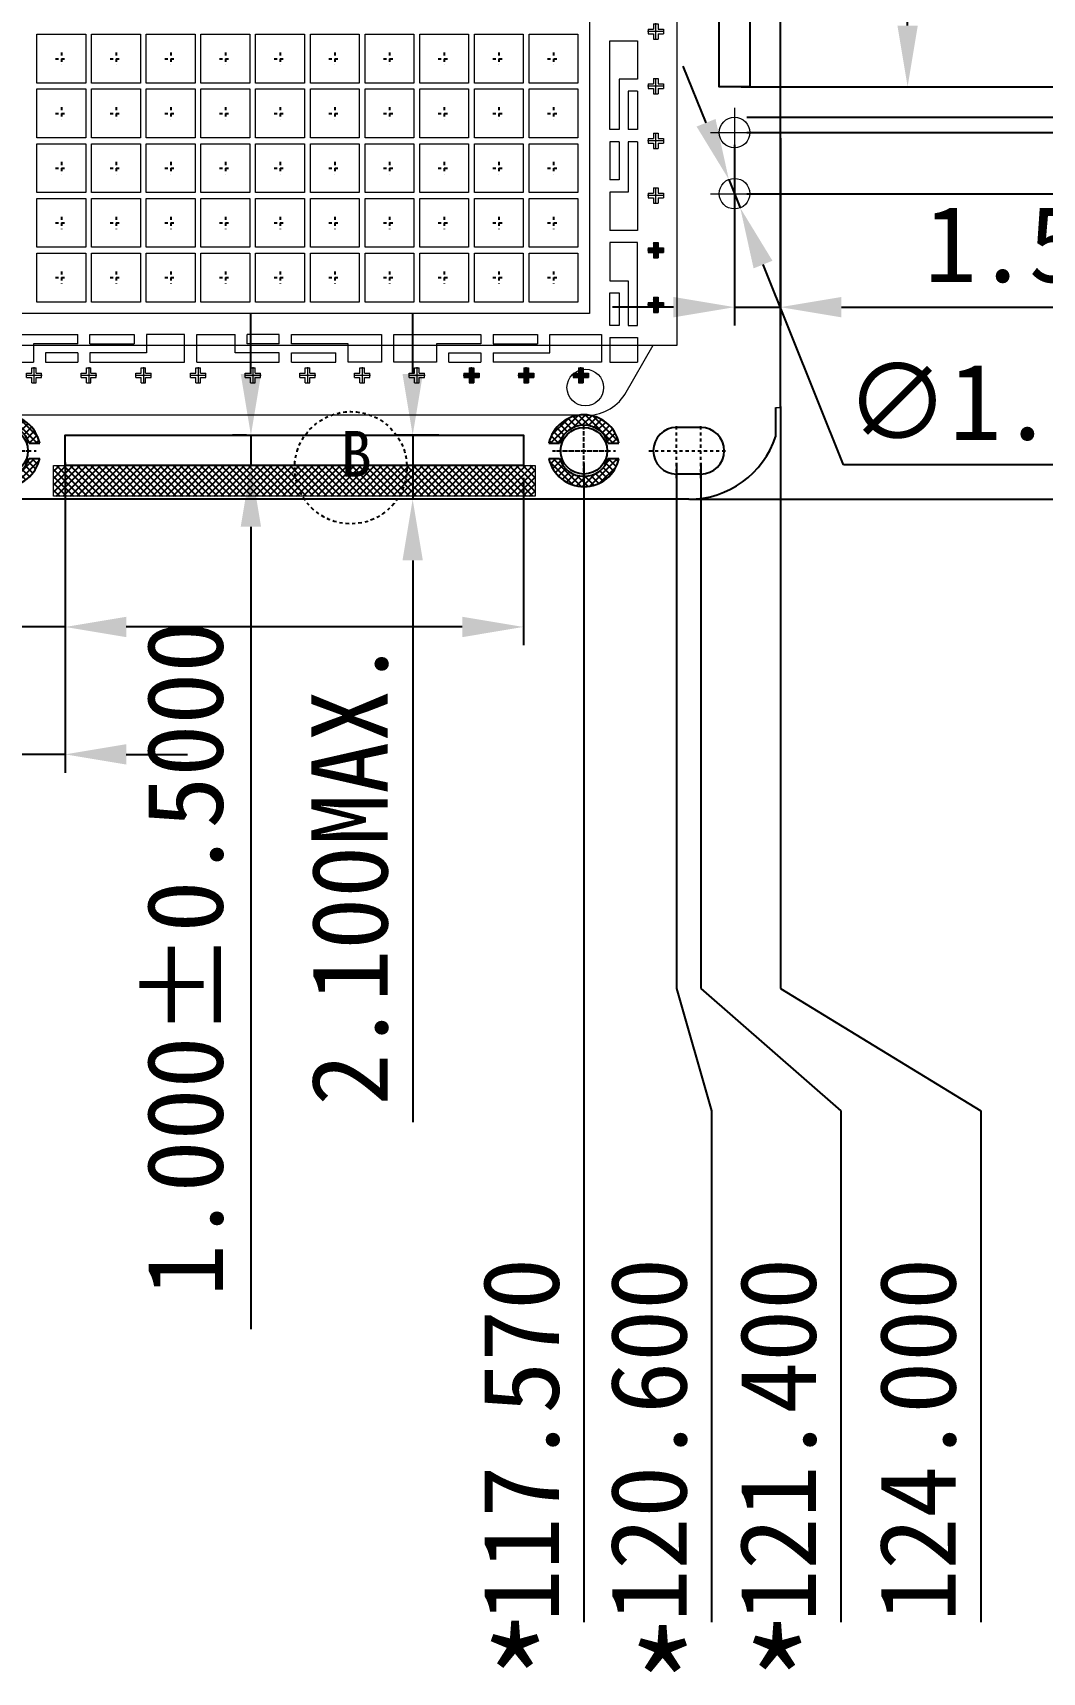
# Model space of a CAD drawing. Extents: x -590 to -223, y -126 to 82.
# Drawn here: x -326.8 to -293.7, y -50.3 to 3.3 of the extents above; entities that cross this region are included whole.
import ezdxf

# ---------------------------------------------------------------- set-up
doc = ezdxf.new("R2010")
doc.units = 0
doc.header["$LTSCALE"] = 0.01
doc.header["$MEASUREMENT"] = 0
for name, pattern in [('ACAD_ISO10W100', [18, 12, -3, 0, -3]), ('CENTER', [2, 1.25, -0.25, 0.25, -0.25]), ('CENTER2', [1.125, 0.75, -0.125, 0.125, -0.125]), ('PHANTOM', [2.5, 1.25, -0.25, 0.25, -0.25, 0.25, -0.25])]:
    doc.linetypes.add(name, pattern=pattern)
doc.layers.get('0').update_dxf_attribs({"linetype": 'CONTINUOUS', "lineweight": 0})
doc.layers.get('DEFPOINTS').update_dxf_attribs({"linetype": 'CONTINUOUS'})
for name, color, linetype in [('0D', 2, 'CONTINUOUS'), ('CEN', 2, 'CENTER'), ('DIM', 7, 'CONTINUOUS'), ('Double Plating', 6, 'CONTINUOUS'), ('PAGE1', 7, 'CONTINUOUS'), ('plating', 1, 'CONTINUOUS'), ('标注', 7, 'CONTINUOUS')]:
    doc.layers.add(name, color=color, linetype=linetype)
doc.layers.add('Pkg', color=6, linetype='PHANTOM', lineweight=9)
doc.styles.get("Standard").update_dxf_attribs({"font": ''})
doc.styles.get('STANDARD').set_extended_font_data('SimSun')
doc.dimstyles.new('St.ZJ', dxfattribs={"dimtxt": 2.5, "dimasz": 2, "dimexe": 0.6, "dimexo": 0.4, "dimgap": 0.8, "dimtad": 1, "dimdec": 3, "dimzin": 0, "dimdsep": 46, "dimtxsty": 'STANDARD', "dimcen": 0.6, "dimclrd": 1, "dimclre": 1, "dimclrt": 256, "dimadec": 0, "dimazin": 0, "dimtfac": 1, "dimtdec": 3, "dimtmove": 0, "dimatfit": 3, "dimfxl": 1, "dimtolj": 1, "dimtzin": 0, "dimarcsym": 0})
doc.dimstyles.new('St.ZJ$3', dxfattribs={"dimtxt": 2.5, "dimasz": 2, "dimexe": 0.6, "dimexo": 0.4, "dimgap": 0.8, "dimtad": 1, "dimtoh": 1, "dimdec": 3, "dimzin": 0, "dimdsep": 46, "dimtxsty": 'STANDARD', "dimcen": 0.6, "dimclrd": 1, "dimclre": 1, "dimclrt": 256, "dimadec": 0, "dimazin": 0, "dimtfac": 1, "dimtdec": 3, "dimtmove": 0, "dimatfit": 3, "dimfxl": 1, "dimtolj": 1, "dimtzin": 0, "dimarcsym": 0})
pattern_1 = [(44.99999999999999, (0, 0), (-0.1122532015133644, 0.1122532015133644), []), (135, (0, 0), (-0.1122532015133644, -0.1122532015133644), [])]

# ---------------------------------------------------------------- blocks, each defined once
blk = doc.blocks.new('*D61')
at = {"color": 1, "lineweight": -2, "transparency": 16777216}
for p, q in [((-1112.631514196497, -1250.098156328522), (-1112.631514196497, -1255.67584331161)), ((-1097.631514196496, -1250.19815632852), (-1097.631514196496, -1255.67584331161)), ((-1112.631514196497, -1255.07584331161), (-1138.471428797655, -1255.07584331161)), ((-1099.631514196496, -1255.07584331161), (-1110.631514196497, -1255.07584331161))]:
    blk.add_line(p, q, dxfattribs=at)
at = {"color": 1, "transparency": 16777216}
for points in [[(-1110.631514196497, -1254.742509978277), (-1110.631514196497, -1255.409176644944), (-1112.631514196497, -1255.07584331161)], [(-1099.631514196496, -1255.409176644944), (-1099.631514196496, -1254.742509978277), (-1097.631514196496, -1255.07584331161)]]:
    blk.add_solid(points, dxfattribs=at)
at = {"layer": 'DEFPOINTS', "color": 0, "transparency": 16777216}
for p in [(-1112.631514196497, -1249.698156328522), (-1097.631514196496, -1249.79815632852), (-1112.631514196497, -1255.07584331161)]:
    blk.add_point(p, dxfattribs=at)
at = {"transparency": 16777216, "insert": (-1129.501037736203, -1250.942509978277), "char_height": 2.5, "attachment_point": 5}
blk.add_mtext('\\A1;\\P15.000MAX.', dxfattribs=at)
blk = doc.blocks.new('*D56')
at = {"color": 1, "lineweight": -2, "transparency": 16777216}
for p, q in [((-1106.551752742881, -1246.798156328522), (-1106.551752742881, -1244.798156328522)), ((-1106.693002780147, -1248.798156328522), (-1107.151752742882, -1248.798156328522)), ((-1106.551752742881, -1248.798156328522), (-1106.551752742881, -1249.79815632852)), ((-1106.693002780147, -1249.79815632852), (-1107.151752742882, -1249.79815632852)), ((-1106.551752742881, -1251.79815632852), (-1106.551752742881, -1278.051787613436))]:
    blk.add_line(p, q, dxfattribs=at)
at = {"color": 1, "transparency": 16777216}
for points in [[(-1106.885086076215, -1246.798156328522), (-1106.218419409548, -1246.798156328522), (-1106.551752742881, -1248.798156328522)], [(-1106.218419409548, -1251.79815632852), (-1106.885086076215, -1251.79815632852), (-1106.551752742881, -1249.79815632852)]]:
    blk.add_solid(points, dxfattribs=at)
at = {"layer": 'DEFPOINTS', "color": 0, "transparency": 16777216}
for p in [(-1106.293002780147, -1248.798156328522), (-1106.551752742881, -1249.79815632852), (-1106.293002780147, -1249.79815632852)]:
    blk.add_point(p, dxfattribs=at)
at = {"transparency": 16777216, "insert": (-1108.69951810601, -1265.924971970978), "char_height": 2.5, "attachment_point": 5, "rotation": 90}
blk.add_mtext('\\A1;1.000±0.5000', dxfattribs=at)
blk = doc.blocks.new('*D58')
at = {"color": 1, "lineweight": -2, "transparency": 16777216}
for p, q in [((-1101.25641139356, -1246.798156328521), (-1101.25641139356, -1244.798156328521)), ((-1100.405755102143, -1248.798156328521), (-1101.85641139356, -1248.798156328521)), ((-1101.25641139356, -1248.798156328521), (-1101.25641139356, -1250.898167635832)), ((-1100.405755102143, -1250.898167635832), (-1101.85641139356, -1250.898167635832)), ((-1101.25641139356, -1252.898167635832), (-1101.25641139356, -1271.274703948681))]:
    blk.add_line(p, q, dxfattribs=at)
at = {"color": 1, "transparency": 16777216}
for points in [[(-1101.589744726893, -1246.798156328521), (-1100.923078060227, -1246.798156328521), (-1101.25641139356, -1248.798156328521)], [(-1100.923078060227, -1252.898167635832), (-1101.589744726893, -1252.898167635832), (-1101.25641139356, -1250.898167635832)]]:
    blk.add_solid(points, dxfattribs=at)
at = {"layer": 'DEFPOINTS', "color": 0, "transparency": 16777216}
for p in [(-1100.005755102142, -1248.798156328521), (-1101.25641139356, -1250.898167635832), (-1100.005755102142, -1250.898167635832)]:
    blk.add_point(p, dxfattribs=at)
at = {"transparency": 16777216, "insert": (-1103.30641139356, -1263.086435792257), "char_height": 2.5, "attachment_point": 5, "rotation": 90}
blk.add_mtext('\\A1;2.100MAX.', dxfattribs=at)
blk = doc.blocks.new('*D25')
at = {"color": 1, "lineweight": -2, "transparency": 16777216}
for p, q in [((-1091.653929080003, -1238.578555063655), (-1092.399860986808, -1236.722865005911)), ((-1090.907997173198, -1240.434245121399), (-1090.535031219796, -1241.362090150271)), ((-1087.153643509913, -1249.774128162543), (-1089.789099312991, -1243.217780208015)), ((-1075.920682616058, -1249.774128162543), (-1087.153643509913, -1249.774128162543))]:
    blk.add_line(p, q, dxfattribs=at)
at = {"color": 1, "transparency": 16777216}
for points in [[(-1091.963210756294, -1238.702877048122), (-1091.344647403713, -1238.454233079187), (-1090.907997173198, -1240.434245121399)], [(-1089.479817636701, -1243.093458223548), (-1090.098380989282, -1243.342102192483), (-1090.535031219796, -1241.362090150271)]]:
    blk.add_solid(points, dxfattribs=at)
at = {"layer": 'DEFPOINTS', "color": 0, "transparency": 16777216}
for p in [(-1090.907997173198, -1240.434245121399), (-1090.535031219796, -1241.362090150271)]:
    blk.add_point(p, dxfattribs=at)
at = {"transparency": 16777216, "insert": (-1081.137163062986, -1247.724128162543), "char_height": 2.5, "attachment_point": 5}
blk.add_mtext('\\A1;∅1.000', dxfattribs=at)
blk = doc.blocks.new('*D62')
at = {"color": 1, "lineweight": -2, "transparency": 16777216}
for p, q in [((-1089.221514196499, -1239.082976032581), (-1089.221514196499, -1245.211920837125)), ((-1090.721514196497, -1239.298167635835), (-1090.721514196497, -1245.211920837125)), ((-1092.721514196497, -1244.611920837125), (-1094.721514196497, -1244.611920837125)), ((-1090.721514196497, -1244.611920837125), (-1089.221514196499, -1244.611920837125)), ((-1087.221514196499, -1244.611920837125), (-1075.269558889236, -1244.611920837125))]:
    blk.add_line(p, q, dxfattribs=at)
at = {"color": 1, "transparency": 16777216}
for points in [[(-1092.721514196497, -1244.945254170458), (-1092.721514196497, -1244.278587503792), (-1090.721514196497, -1244.611920837125)], [(-1087.221514196499, -1244.278587503792), (-1087.221514196499, -1244.945254170458), (-1089.221514196499, -1244.611920837125)]]:
    blk.add_solid(points, dxfattribs=at)
at = {"layer": 'DEFPOINTS', "color": 0, "transparency": 16777216}
for p in [(-1090.721514196497, -1238.898167635835), (-1089.221514196499, -1238.682976032581), (-1089.221514196499, -1244.611920837125)]:
    blk.add_point(p, dxfattribs=at)
at = {"transparency": 16777216, "insert": (-1080.245536542868, -1242.561920837125), "char_height": 2.5, "attachment_point": 5}
blk.add_mtext('\\A1;1.500', dxfattribs=at)
blk = doc.blocks.new('*D63')
at = {"color": 1, "lineweight": -2, "transparency": 16777216}
for p, q in [((-1056.258671681551, -1235.398156328523), (-1056.258671681551, -1209.238379792211)), ((-1090.508374672956, -1237.398156328523), (-1055.658671681551, -1237.398156328523)), ((-1056.258671681551, -1238.398167635835), (-1056.258671681551, -1237.398156328523)), ((-1090.321514196498, -1238.398167635835), (-1055.658671681551, -1238.398167635835)), ((-1056.258671681551, -1240.398167635835), (-1056.258671681551, -1242.398167635835))]:
    blk.add_line(p, q, dxfattribs=at)
at = {"color": 1, "transparency": 16777216}
for points in [[(-1056.592005014884, -1235.398156328523), (-1055.925338348218, -1235.398156328523), (-1056.258671681551, -1237.398156328523)], [(-1055.925338348218, -1240.398167635835), (-1056.592005014884, -1240.398167635835), (-1056.258671681551, -1238.398167635835)]]:
    blk.add_solid(points, dxfattribs=at)
at = {"layer": 'DEFPOINTS', "color": 0, "transparency": 16777216}
for p in [(-1090.908374672956, -1237.398156328523), (-1056.258671681551, -1237.398156328523), (-1090.721514196498, -1238.398167635835)]:
    blk.add_point(p, dxfattribs=at)
at = {"transparency": 16777216, "insert": (-1058.406437044679, -1220.471340686065), "char_height": 2.5, "attachment_point": 5, "rotation": 90}
blk.add_mtext('\\A1;1.000±0.500', dxfattribs=at)
blk = doc.blocks.new('corner')
blk.add_line((2.849999999999909, -65.41199999999981), (3, -65.41199999999981))
at = {"layer": 'PAGE1'}
blk.add_line((2.850000000000136, -66.34874969975937), (2.850000000000136, -65.41199999999981), dxfattribs=at)
blk = doc.blocks.new('*D26')
at = {"color": 1, "lineweight": -2, "transparency": 16777216}
for p, q in [((-1092.19538846886, -1180.898167635835), (-1050.603613925164, -1180.898167635835)), ((-1051.203613925164, -1182.898167635835), (-1051.203613925164, -1248.898167635835)), ((-1092.19538846886, -1250.898167635835), (-1050.603613925164, -1250.898167635835))]:
    blk.add_line(p, q, dxfattribs=at)
at = {"color": 1, "transparency": 16777216}
for points in [[(-1050.87028059183, -1182.898167635835), (-1051.536947258497, -1182.898167635835), (-1051.203613925164, -1180.898167635835)], [(-1051.536947258497, -1248.898167635835), (-1050.87028059183, -1248.898167635835), (-1051.203613925164, -1250.898167635835)]]:
    blk.add_solid(points, dxfattribs=at)
at = {"layer": 'DEFPOINTS', "color": 0, "transparency": 16777216}
for p in [(-1092.595388468861, -1180.898167635835), (-1092.595388468861, -1250.898167635835), (-1051.203613925164, -1250.898167635835)]:
    blk.add_point(p, dxfattribs=at)
at = {"transparency": 16777216, "insert": (-1053.351379288292, -1215.898167635835), "char_height": 2.5, "attachment_point": 5, "rotation": 90}
blk.add_mtext('\\A1;70.000%%P0.050', dxfattribs=at)
blk = doc.blocks.new('ceter')
at = {"color": 1, "linetype": 'CENTER2', "ltscale": 0.05}
for p, q in [((133.7530568939966, 275.9966021890507), (134.1431977260442, 275.9966021890507)), ((133.7530568939966, 275.9966021890507), (134.1431977260442, 275.9966021890507)), ((133.7530568939969, 275.9966021890507), (134.1431977260444, 275.9966021890507)), ((133.7530568939969, 275.9966021890507), (134.1431977260444, 275.9966021890507)), ((133.9481273100206, 276.1985069066956), (133.9481273100206, 275.7946974714059)), ((133.9481273100206, 276.1985069066956), (133.9481273100206, 275.7946974714059)), ((133.9481273100209, 276.1985069066956), (133.9481273100209, 275.7946974714059)), ((133.9481273100209, 276.1985069066956), (133.9481273100209, 275.7946974714059))]:
    blk.add_line(p, q, dxfattribs=at)
blk = doc.blocks.new('frame')
at = {"layer": 'Pkg', "color": 0, "linetype": 'ByBlock'}
blk.add_lwpolyline([(-549.1243287625475, -323.3288251624322), (-547.5243287625473, -323.3288251624322), (-547.5243287625473, -324.9288251624322), (-549.1243287625475, -324.9288251624322)], close=True, dxfattribs=at)
at = {"layer": 'plating'}
blk.add_blockref('ceter', (-682.272456072568, -600.1254273514829), dxfattribs=at)
blk = doc.blocks.new('SQURE')
h = blk.add_hatch()
h.set_pattern_fill('ANSI31', color=3, scale=0.01, style=0)
h.set_pattern_definition([(45, (-1249.376477050671, 404.8649697566569), (-0.0224506403026729, 0.0224506403026729), [])])
h.paths.add_polyline_path([(0.2499999972953901, 0.0749999999299576), (0.0749999990453034, 0.0749999994538939), (0.0749999985694103, 0.2499999977039806), (-6.800747e-10, 0.2499999974999127), (-2.274e-13, -5.68e-14), (0.2499999974993443, 6.79961e-10)])
h.paths.add_polyline_path([(0.2499999974991169, 6.799041e-10), (-2.274e-13, -5.68e-14), (1.05274e-10, -0.0387668654452682, 0.0399556920134548), (0.0749999995166491, -0.0982757193169164), (0.0749999994534392, -0.0749999990459855), (0.2499999977028438, -0.0749999985699219)])
h.paths.add_polyline_path([(1.050466e-10, -0.0387668654451545), (6.796199e-10, -0.2499999975000264), (0.074999999929787, -0.2499999972960722), (0.0749999995166491, -0.0982757193169164, -0.0399556920135216)])
h.paths.add_polyline_path([(1.05274e-10, -0.0387668654452682, -0.022620387679571), (-0.0379658303775159, -1.032845e-10), (-0.2499999975004812, -6.79961e-10), (-0.2499999972967544, -0.0749999999297302), (-0.0749999990464403, -0.0749999994539508), (-0.0749999985694103, -0.2499999977039806), (6.793925e-10, -0.2499999974999696)])
h.paths.add_polyline_path([(-0.0951080955210273, 0.0749999989913022), (-0.2499999977044354, 0.0749999985701493), (-0.2499999975004812, -6.79961e-10), (-0.0379658303775159, -1.033413e-10, -0.0393475165436473)])
h.paths.add_polyline_path([(-6.800747e-10, 0.2499999975000264), (-0.074999999929787, 0.2499999972960722), (-0.0749999994538939, 0.0749999990459855), (-0.0951080955210273, 0.0749999989913022, 0.0393475165436379), (-0.0379658303775159, -1.032845e-10), (-2.274e-13, 0)])
h.paths.add_polyline_path([(-2.274e-13, 0), (-0.0379658303775159, -1.032276e-10, 0.0226203876795625), (1.050466e-10, -0.0387668654451545)])
at = {"color": 2, "linetype": 'ByBlock', "lineweight": 0}
for p, q in [((-0.2499999977044354, 0.0749999985701493), (-0.0749999994541213, 0.0749999990459855)), ((-0.2499999977044354, 0.0749999985701493), (-0.2499999972967544, -0.074999999929787)), ((-0.074999999929787, 0.2499999972960154), (-0.0749999994541213, 0.0749999990459855)), ((-0.074999999929787, 0.2499999972960154), (0.0749999985694103, 0.2499999977039238)), ((0.0749999985694103, 0.2499999977039238), (0.0749999990453034, 0.0749999994538939)), ((0.0749999990453034, 0.0749999994538939), (0.2499999972953901, 0.0749999999299576)), ((-0.2499999972967544, -0.074999999929787), (-0.0749999990464403, -0.0749999994539508)), ((-0.0749999990464403, -0.0749999994539508), (-0.0749999985694103, -0.2499999977039806)), ((0.0749999994532118, -0.0749999990460424), (0.2499999977030711, -0.0749999985699788)), ((0.0749999994532118, -0.0749999990460424), (0.074999999929787, -0.2499999972960722))]:
    blk.add_line(p, q, dxfattribs=at)
at = {"color": 2}
for p, q in [((0.2499999972953901, 0.0749999999299576), (0.2499999977030711, -0.0749999985699788)), ((-0.0749999985694103, -0.2499999977039806), (0.074999999929787, -0.2499999972960722))]:
    blk.add_line(p, q, dxfattribs=at)
at = {"layer": '0D', "color": 3, "linetype": 'ByBlock', "lineweight": 0}
for p, q in [((0.2702706497302643, 7.350422e-10), (-0.2702706497302643, -7.350991e-10)), ((7.169092e-10, -0.2638112266328676), (-7.175913e-10, 0.2638112266328108))]:
    blk.add_line(p, q, dxfattribs=at)
blk = doc.blocks.new('squre2')
at = {"linetype": 'ByBlock', "lineweight": 0}
for p, q in [((138.0431273100207, 278.4566023134768), (138.2181273100209, 278.4566023134768)), ((138.0431273100207, 278.4566023134768), (138.0431273100207, 278.3066023134769)), ((138.2181273100209, 278.6316023134768), (138.2181273100209, 278.4566023134768)), ((138.2181273100209, 278.6316023134768), (138.3681273100205, 278.6316023134768)), ((138.3681273100205, 278.6316023134768), (138.3681273100205, 278.4566023134768)), ((138.3681273100205, 278.4566023134768), (138.5431273100207, 278.4566023134768)), ((138.0431273100207, 278.3066023134769), (138.2181273100209, 278.3066023134769)), ((138.2181273100209, 278.3066023134769), (138.2181273100209, 278.1316023134768)), ((138.3681273100205, 278.3066023134769), (138.5431273100207, 278.3066023134769)), ((138.3681273100205, 278.3066023134769), (138.3681273100205, 278.1316023134768))]:
    blk.add_line(p, q, dxfattribs=at)
for p, q in [((138.5431273100207, 278.4566023134768), (138.5431273100207, 278.3066023134769)), ((138.2181273100209, 278.1316023134768), (138.3681273100205, 278.1316023134768))]:
    blk.add_line(p, q)
at = {"layer": '0D', "color": 3, "linetype": 'ByBlock', "lineweight": 0}
for p, q in [((138.2931273100207, 278.1177910842059), (138.2931273100207, 278.6454135427477)), ((138.5633979624535, 278.3816023134768), (138.0228566575883, 278.3816023134768))]:
    blk.add_line(p, q, dxfattribs=at)
blk = doc.blocks.new('*D37')
at = {"layer": 'DEFPOINTS', "color": 0, "transparency": 16777216}
for p in [(-1213.221514432074, -1249.310167635834), (-1092.621514196497, -1249.310167635834), (-1091.471155850493, -1274.907862733821)]:
    blk.add_point(p, dxfattribs=at)
at = {"layer": 'DIM', "color": 1, "lineweight": -2, "transparency": 16777216}
for p, q in [((-1092.621514196497, -1249.710167635834), (-1092.621514196497, -1266.907862733821)), ((-1092.621514196497, -1266.907862733821), (-1091.471155850493, -1270.907862733821)), ((-1091.471155850493, -1270.907862733821), (-1091.471155850493, -1287.635237035497))]:
    blk.add_line(p, q, dxfattribs=at)
at = {"layer": 'DIM', "transparency": 16777216, "insert": (-1093.521155850493, -1281.671549884659), "char_height": 2.5, "attachment_point": 5, "rotation": 90}
blk.add_mtext('\\A1;120.600', dxfattribs=at)
blk = doc.blocks.new('*D38')
at = {"layer": 'DEFPOINTS', "color": 0, "transparency": 16777216}
for p in [(-1213.221514432074, -1249.310167635834), (-1091.821514196498, -1249.310167635834), (-1087.238104742122, -1274.907862733821)]:
    blk.add_point(p, dxfattribs=at)
at = {"layer": 'DIM', "color": 1, "lineweight": -2, "transparency": 16777216}
for p, q in [((-1091.821514196498, -1249.710167635834), (-1091.821514196498, -1266.907862733821)), ((-1091.821514196498, -1266.907862733821), (-1087.238104742122, -1270.907862733821)), ((-1087.238104742122, -1270.907862733821), (-1087.238104742122, -1287.635237035497))]:
    blk.add_line(p, q, dxfattribs=at)
at = {"layer": 'DIM', "transparency": 16777216, "insert": (-1089.288104742122, -1281.671549884659), "char_height": 2.5, "attachment_point": 5, "rotation": 90}
blk.add_mtext('\\A1;121.400', dxfattribs=at)
blk = doc.blocks.new('*D15')
at = {"layer": 'DEFPOINTS', "color": 0, "transparency": 16777216}
for p in [(-1089.221514196497, -1247.461827333777), (-1213.221514432074, -1249.310167635833), (-1082.664010348942, -1274.907862733821)]:
    blk.add_point(p, dxfattribs=at)
at = {"layer": 'DIM', "color": 1, "lineweight": -2, "transparency": 16777216}
for p, q in [((-1089.221514196497, -1247.861827333777), (-1089.221514196497, -1266.907862733821)), ((-1089.221514196497, -1266.907862733821), (-1082.664010348942, -1270.907862733821)), ((-1082.664010348942, -1270.907862733821), (-1082.664010348942, -1287.635237035497))]:
    blk.add_line(p, q, dxfattribs=at)
at = {"layer": 'DIM', "transparency": 16777216, "insert": (-1084.714010348942, -1281.671549884659), "char_height": 2.5, "attachment_point": 5, "rotation": 90}
blk.add_mtext('\\A1;124.000', dxfattribs=at)
blk = doc.blocks.new('*D40')
at = {"layer": 'DEFPOINTS', "color": 0, "transparency": 16777216}
for p in [(-1213.221514432074, -1249.310167635834), (-1095.651514667652, -1249.310167635834), (-1095.651514667652, -1274.907862733821)]:
    blk.add_point(p, dxfattribs=at)
at = {"layer": 'DIM', "color": 1, "lineweight": -2, "transparency": 16777216}
blk.add_line((-1095.651514667652, -1249.710167635834), (-1095.651514667652, -1287.635237035497), dxfattribs=at)
at = {"layer": 'DIM', "transparency": 16777216, "insert": (-1097.701514667652, -1281.671549884659), "char_height": 2.5, "attachment_point": 5, "rotation": 90}
blk.add_mtext('\\A1;117.570', dxfattribs=at)
blk = doc.blocks.new('SQURE1')
at = {"linetype": 'ByBlock', "lineweight": 0}
for p, q in [((131.52312731002, 272.0816021890508), (131.52312731002, 271.9066021890508)), ((131.52312731002, 272.0816021890508), (131.6731273100196, 272.0816021890508)), ((131.6731273100196, 272.0816021890508), (131.6731273100196, 271.9066021890508)), ((131.3481273100198, 271.9066021890508), (131.52312731002, 271.9066021890508)), ((131.3481273100198, 271.9066021890508), (131.3481273100198, 271.7566021890508)), ((131.3481273100198, 271.7566021890508), (131.52312731002, 271.7566021890508)), ((131.52312731002, 271.7566021890508), (131.52312731002, 271.5816021890508)), ((131.6731273100196, 271.9066021890508), (131.8481273100198, 271.9066021890508)), ((131.6731273100196, 271.7566021890508), (131.8481273100198, 271.7566021890508)), ((131.6731273100196, 271.7566021890508), (131.6731273100196, 271.5816021890508))]:
    blk.add_line(p, q, dxfattribs=at)
for p, q in [((131.52312731002, 271.5816021890508), (131.6731273100196, 271.5816021890508)), ((131.8481273100198, 271.9066021890508), (131.8481273100198, 271.7566021890508))]:
    blk.add_line(p, q)
at = {"layer": '0D', "color": 3, "linetype": 'ByBlock', "lineweight": 0}
for p, q in [((131.5981273100198, 271.5677909597799), (131.5981273100198, 272.0954134183217)), ((131.8683979624526, 271.8316021890508), (131.3278566575874, 271.8316021890508))]:
    blk.add_line(p, q, dxfattribs=at)
blk = doc.blocks.new('*D52')
at = {"color": 1, "lineweight": -2, "transparency": 16777216}
for p, q in [((-1090.321514196497, -1238.898167635834), (-1063.256404043096, -1238.898167635742)), ((-1063.85640404309, -1240.898167635744), (-1063.856404043062, -1248.898167635738)), ((-1091.79538846886, -1250.898167635834), (-1063.256404043055, -1250.898167635736)), ((-1063.856404043055, -1250.898167635738), (-1063.856404043009, -1264.637832440304))]:
    blk.add_line(p, q, dxfattribs=at)
at = {"color": 1, "transparency": 16777216}
for points in [[(-1063.523070709756, -1240.898167635742), (-1064.189737376423, -1240.898167635745), (-1063.856404043096, -1238.898167635744)], [(-1064.189737376395, -1248.89816763574), (-1063.523070709729, -1248.898167635738), (-1063.856404043055, -1250.898167635738)]]:
    blk.add_solid(points, dxfattribs=at)
at = {"layer": 'DEFPOINTS', "color": 0, "transparency": 16777216}
for p in [(-1090.721514196497, -1238.898167635835), (-1092.19538846886, -1250.898167635835), (-1063.856404043055, -1250.898167635738)]:
    blk.add_point(p, dxfattribs=at)
at = {"transparency": 16777216, "insert": (-1065.906404043029, -1258.768000038077), "char_height": 2.5, "attachment_point": 5, "rotation": 90.00000000019541}
blk.add_mtext('\\A1;12.000', dxfattribs=at)
blk = doc.blocks.new('vc')
for p, q in [((78.36198718193305, 129.3594830423287), (78.36198718726314, 133.7094830423277)), ((79.7119871872626, 133.7094830406738), (79.71198718496635, 131.834483040674)), ((79.71198718496635, 131.834483040674), (78.8119871849658, 131.8344830417766)), ((78.8119871849658, 131.8344830417766), (78.81198718193491, 129.3594830417774)), ((79.71198718423057, 131.234483040673), (79.26198718423075, 131.2344830412241)), ((79.26198718119895, 128.7594830412261), (79.26198717816737, 126.2844830412241)), ((78.8119871789022, 126.8844830417763), (78.36198717890193, 126.8844830423277)), ((79.26198717816737, 126.2844830412241), (78.36198717816706, 126.2844830423266)), ((78.36198717513525, 123.8094830423263), (78.36198717283855, 121.9344830423263)), ((79.71198717015591, 119.7444832273127), (79.71198717513425, 123.8094830406726)), ((78.36198717283855, 121.9344830423263), (79.26198717283864, 121.934483041224)), ((79.26198717283864, 121.934483041224), (79.26198717015608, 119.7444832278638)), ((78.36198717015577, 119.7444832289664), (78.36198717210345, 121.3344830423266)), ((78.36198717210345, 121.3344830423266), (78.8119871721035, 121.3344830417754)), ((78.8119871721035, 121.3344830417754), (78.81198717015604, 119.7444832284152)), ((55.00698724504605, 119.2944829569364), (55.00698724449489, 118.8444829569355)), ((57.48198724504686, 119.2944829539049), (55.60698724504686, 119.2944829562018)), ((55.60698724504686, 119.2944829562018), (55.60698724394478, 118.3944829562006)), ((59.95698724394561, 118.3944829508718), (59.95698724504769, 119.2944829508733)), ((60.55698724449598, 118.844482950137), (60.55698724504714, 119.294482950138)), ((62.73198724504687, 119.2944829474722), (67.14948724482656, 119.294482942063)), ((67.14948724482656, 119.2944829425528), (67.14948724317287, 117.944482942552)), ((67.74948724338924, 117.9444829413273), (67.74948724504293, 119.2944829413281)), ((67.74948724504293, 119.2944829413281), (72.03198724504682, 119.2944829360808)), ((74.80698724504714, 119.2944829326829), (74.80698724449599, 118.844482932682)), ((75.4069872450466, 119.2944829319481), (77.95698724504632, 119.2944829288246)), ((75.40698724394451, 118.3944829319468), (75.4069872450466, 119.2944829319481)), ((77.95698724504632, 119.2944829288246), (77.95698724339331, 117.9444829288238)), ((78.36198716942135, 119.1444832289651), (79.71198716942081, 119.1444832273116)), ((78.36198716942135, 119.1444832289651), (78.36198716795161, 117.9444830423269)), ((79.26198717015608, 119.7444832278638), (79.71198717015591, 119.7444832273127)), ((79.26198716942099, 119.144483227863), (79.71198716942081, 119.1444832273116)), ((79.71198716942081, 119.1444832273116), (79.71198716795129, 117.9444830406735)), ((52.23198724449275, 118.844482960334), (50.05698724449462, 118.8444829629991)), ((50.05698724449462, 118.8444829629991), (50.05698724339231, 117.944482962999)), ((50.65698724394315, 118.3944829622637), (50.65698724339177, 117.9444829622641)), ((55.60698724394478, 118.3944829562006), (52.83198724394196, 118.3944829595987)), ((62.13198724394442, 118.394482948207), (59.95698724394561, 118.3944829508718)), ((65.5069872444949, 118.8444829440736), (62.73198724449571, 118.844482947474)), ((64.90698724339359, 117.9444829448089), (64.90698724394451, 118.3944829448085)), ((65.50698724339304, 117.944482944074), (65.5069872444949, 118.8444829440736)), ((72.03198724449544, 118.844482936081), (69.85698724449708, 118.8444829387456)), ((69.85698724449708, 118.8444829387456), (69.85698724339522, 117.9444829387457)), ((70.45698724339468, 117.9444829380106), (70.4569872439456, 118.3944829380104)), ((72.63198724394465, 118.3944829353454), (75.40698724394451, 118.3944829319468)), ((52.83198724339058, 117.9444829596034), (57.48198724339295, 117.9444829539031)), ((67.14948724317287, 117.9444829420622), (65.50698724339304, 117.944482944074)), ((69.85698724339522, 117.9444829387457), (67.74948724338924, 117.9444829413273)), ((77.95698724339331, 117.9444829288238), (72.63198724339327, 117.9444829353458)), ((78.36198716795161, 117.9444830423269), (79.71198716795129, 117.9444830406735))]:
    blk.add_line(p, q)
at = {"color": 0}
for p, q in [((78.36198718726268, 133.7094830423277), (79.7119871872626, 133.7094830406738)), ((79.26198718423075, 131.2344830412241), (79.26198718193336, 129.359483041226)), ((79.71198718423057, 131.234483040673), (79.71198718193318, 129.3594830406746)), ((78.811987181934, 129.3594830417774), (78.36198718193441, 129.3594830423287)), ((78.81198718119913, 128.7594830417774), (78.36198718119931, 128.7594830423288)), ((78.36198718119931, 128.7594830423288), (78.36198717890193, 126.8844830423277)), ((78.81198718119913, 128.7594830417774), (78.81198717890175, 126.8844830417763)), ((79.71198718193455, 129.3594830406746), (79.26198718193471, 129.359483041226)), ((79.7119871811992, 128.7594830406747), (79.2619871811994, 128.7594830412261)), ((79.7119871811992, 128.7594830406747), (79.71198717587026, 124.4094830406727)), ((78.36198717816706, 126.2844830423266), (78.36198717587035, 124.4094830423266)), ((79.71198717587026, 124.4094830406727), (78.36198717587035, 124.4094830423266)), ((79.71198717513539, 123.8094830406726), (78.36198717513525, 123.8094830423263)), ((48.18198724504509, 119.2944829653149), (52.23198724504413, 119.2944829603391)), ((52.23198724449275, 118.8444829603395), (52.23198724504413, 119.2944829603391)), ((52.83198724449289, 118.8444829596044), (52.83198724504427, 119.2944829596042)), ((52.83198724504427, 119.2944829596042), (55.00698724504605, 119.294482956941)), ((57.48198724339295, 117.9444829539036), (57.48198724504686, 119.2944829539049)), ((58.08198724339331, 117.9444829531685), (58.081987245047, 119.29448295317)), ((58.081987245047, 119.29448295317), (59.95698724504769, 119.2944829508733)), ((62.13198724504673, 119.2944829482083), (60.55698724504714, 119.2944829501371)), ((62.13198724449535, 118.8444829482073), (62.13198724504673, 119.2944829482083)), ((62.73198724449571, 118.8444829474724), (62.73198724504687, 119.2944829474732)), ((72.03198724504682, 119.2944829360822), (72.03198724449544, 118.8444829360814)), ((72.63198724504718, 119.2944829353469), (72.6319872444958, 118.8444829353463)), ((72.63198724504718, 119.2944829353469), (74.80698724504714, 119.2944829326829)), ((78.81198717015604, 119.7444832284152), (78.361987170156, 119.7444832289664)), ((52.2319872439416, 118.3944829603383), (50.65698724394315, 118.3944829622637)), ((52.2319872439416, 118.3944829603383), (52.23198724339022, 117.9444829603383)), ((52.83198724449289, 118.8444829596044), (55.00698724449489, 118.8444829569409)), ((52.83198724394196, 118.3944829596039), (52.83198724339058, 117.9444829596034)), ((62.13198724449535, 118.8444829482073), (60.55698724449598, 118.8444829501356)), ((62.13198724339304, 117.9444829482074), (62.13198724394442, 118.394482948207)), ((62.73198724339295, 117.9444829474723), (62.73198724394433, 118.3944829474721)), ((62.73198724394433, 118.3944829474721), (64.90698724394451, 118.3944829448085)), ((70.4569872439456, 118.3944829380104), (72.03198724394451, 118.3944829360816)), ((72.03198724394451, 118.3944829360816), (72.03198724339313, 117.9444829360818)), ((72.6319872444958, 118.8444829353463), (74.80698724449599, 118.844482932682)), ((72.63198724394465, 118.3944829353463), (72.63198724339327, 117.9444829353465)), ((48.1819872433914, 117.9444829653141), (50.05698724339231, 117.9444829630172)), ((50.65698724339177, 117.9444829622641), (52.23198724339022, 117.9444829603383)), ((58.08198724339331, 117.9444829531685), (62.13198724339304, 117.9444829482092)), ((62.73198724339295, 117.9444829474723), (64.90698724339359, 117.9444829448089)), ((70.45698724339468, 117.9444829380106), (72.03198724339313, 117.9444829360809))]:
    blk.add_line(p, q, dxfattribs=at)
blk = doc.blocks.new('*D59')
at = {"color": 1, "lineweight": -2, "transparency": 16777216}
for p, q in [((-1085.057242576029, -1217.39815632852), (-1085.057242576029, -1194.540067077174)), ((-1089.821514196501, -1217.39815632852), (-1084.457242576029, -1217.39815632852)), ((-1085.057242576029, -1235.39815632852), (-1085.057242576029, -1219.39815632852)), ((-1089.821514196499, -1237.39815632852), (-1084.457242576029, -1237.39815632852))]:
    blk.add_line(p, q, dxfattribs=at)
at = {"color": 1, "transparency": 16777216}
for points in [[(-1084.723909242695, -1219.39815632852), (-1085.390575909362, -1219.39815632852), (-1085.057242576029, -1217.39815632852)], [(-1085.390575909362, -1235.39815632852), (-1084.723909242695, -1235.39815632852), (-1085.057242576029, -1237.39815632852)]]:
    blk.add_solid(points, dxfattribs=at)
at = {"layer": 'DEFPOINTS', "color": 0, "transparency": 16777216}
for p in [(-1090.221514196501, -1217.39815632852), (-1085.057242576029, -1217.39815632852), (-1090.221514196499, -1237.39815632852)]:
    blk.add_point(p, dxfattribs=at)
at = {"transparency": 16777216, "insert": (-1087.107242576029, -1203.622189982202), "char_height": 2.5, "attachment_point": 5, "rotation": 90}
blk.add_mtext('\\A1;20.000MAX.', dxfattribs=at)
blk = doc.blocks.new('*D60')
at = {"color": 1, "lineweight": -2, "transparency": 16777216}
for p, q in [((-1114.611514196497, -1249.710156328519), (-1114.611514196497, -1259.844270254421)), ((-1112.631514196497, -1249.698156328522), (-1112.631514196497, -1259.844270254421)), ((-1116.611514196497, -1259.244270254421), (-1144.559000230016, -1259.244270254421)), ((-1112.631514196497, -1259.244270254421), (-1114.611514196497, -1259.244270254421)), ((-1110.631514196497, -1259.244270254421), (-1108.631514196496, -1259.244270254421))]:
    blk.add_line(p, q, dxfattribs=at)
at = {"color": 1, "transparency": 16777216}
for points in [[(-1116.611514196497, -1259.577603587754), (-1116.611514196497, -1258.910936921088), (-1114.611514196497, -1259.244270254421)], [(-1110.631514196497, -1258.910936921088), (-1110.631514196497, -1259.577603587754), (-1112.631514196497, -1259.244270254421)]]:
    blk.add_solid(points, dxfattribs=at)
at = {"layer": 'DEFPOINTS', "color": 0, "transparency": 16777216}
for p in [(-1114.611514196497, -1249.310156328519), (-1112.631514196497, -1249.298156328522), (-1114.611514196497, -1259.244270254421)]:
    blk.add_point(p, dxfattribs=at)
at = {"transparency": 16777216, "insert": (-1132.432184587558, -1257.096504891293), "char_height": 2.5, "attachment_point": 5}
blk.add_mtext('\\A1;1.980±0.5000', dxfattribs=at)
blk = doc.blocks.new('*D64')
at = {"color": 1, "lineweight": -2, "transparency": 16777216}
for p, q in [((-1090.321514196497, -1240.898167635835), (-1070.122476261524, -1240.898167635835)), ((-1070.722476261524, -1242.898167635835), (-1070.722476261524, -1248.898167635835)), ((-1091.821514196497, -1250.898167635835), (-1070.122476261524, -1250.898167635835)), ((-1070.722476261524, -1250.898167635835), (-1070.722476261524, -1264.637832440304))]:
    blk.add_line(p, q, dxfattribs=at)
at = {"color": 1, "transparency": 16777216}
for points in [[(-1070.389142928191, -1242.898167635835), (-1071.055809594858, -1242.898167635835), (-1070.722476261524, -1240.898167635835)], [(-1071.055809594858, -1248.898167635835), (-1070.389142928191, -1248.898167635835), (-1070.722476261524, -1250.898167635835)]]:
    blk.add_solid(points, dxfattribs=at)
at = {"layer": 'DEFPOINTS', "color": 0, "transparency": 16777216}
for p in [(-1090.721514196497, -1240.898167635835), (-1092.221514196497, -1250.898167635835), (-1070.722476261524, -1250.898167635835)]:
    blk.add_point(p, dxfattribs=at)
at = {"transparency": 16777216, "insert": (-1072.772476261524, -1258.76800003807), "char_height": 2.5, "attachment_point": 5, "rotation": 90}
blk.add_mtext('\\A1;10.000', dxfattribs=at)
blk = doc.blocks.new('Range')
at = {"layer": 'CEN'}
h = blk.add_hatch(dxfattribs=at)
h.set_pattern_fill('ANSI37', color=6, scale=0.05, angle=-2.54645e-11, style=0)
h.set_pattern_definition(pattern_1)
edge = h.paths.add_edge_path()
edge.add_arc((-416.666733825173, 103.0167149128041), 0.8369999999999999, 17.37868527276932, 162.6213147272289)
edge.add_line((-417.4655260384549, 103.2667149128043), (-417.8148300754937, 103.2667149128044))
edge.add_arc((-416.6667338251732, 103.0167149128041), 1.175, 12.284493856364918, 167.7155061436352, ccw=False)
edge.add_line((-415.5186375748528, 103.2667149128044), (-415.867941611891, 103.2667149128044))
h = blk.add_hatch(dxfattribs=at)
h.set_pattern_fill('ANSI37', color=6, scale=0.05, angle=-2.54645e-11, style=0)
h.set_pattern_definition(pattern_1)
edge = h.paths.add_edge_path()
edge.add_arc((-416.666733825173, 103.0167149128041), 0.8369999999999999, 197.3786852727284, 342.6213147272698)
edge.add_line((-415.8679416118907, 102.7667149128046), (-415.5186375748527, 102.7667149128045))
edge.add_arc((-416.6667338251732, 103.0167149128041), 1.175, 192.2844938563281, 347.71550614367203, ccw=False)
edge.add_line((-417.8148300754939, 102.7667149128044), (-417.465526038455, 102.7667149128045))
at = {"color": 0}
for p, q in [((-417.8148300754937, 103.2667149128044), (-417.4655260384549, 103.2667149128044)), ((-415.867941611891, 103.2667149128045), (-415.5186375748528, 103.2667149128045)), ((-417.8148300754939, 102.7667149128044), (-417.465526038455, 102.7667149128044)), ((-415.8679416118907, 102.7667149128046), (-415.5186375748527, 102.7667149128046))]:
    blk.add_line(p, q, dxfattribs=at)
for centre, radius, start, end in [((-416.6667338251732, 103.0167149128041), 1.175, 12.28449385636436, 167.7155061436356), ((-416.666733825173, 103.0167149128041), 0.8369999999999999, 17.37868527276958, 162.6213147272288), ((-416.6667338251732, 103.0167149128041), 1.175, 192.2844938563279, 347.715506143672), ((-416.666733825173, 103.0167149128041), 0.8369999999999999, 197.3786852727284, 342.6213147272691)]:
    blk.add_arc(centre, radius, start, end, dxfattribs=at)
at = {"layer": 'CEN', "color": 3, "linetype": 'CENTER'}
for p, q in [((-416.6667338251733, 102.116714912804), (-416.6667338251733, 103.9167149128041)), ((-417.5667338251728, 103.0167149128045), (-415.7667338251731, 103.0167149128045))]:
    blk.add_line(p, q, dxfattribs=at)
at = {"layer": 'PAGE1'}
blk.add_circle((-416.666733825173, 103.0167149128041), 0.762, dxfattribs=at)
blk = doc.blocks.new('Circle')
at = {"layer": 'plating', "color": 3, "linetype": 'CENTER'}
for p, q in [((39.35271921881546, 160.0700863975526), (39.35271921881546, 161.7830301938835)), ((38.3206328779726, 160.9265582957187), (40.38480555965967, 160.9265582957187))]:
    blk.add_line(p, q, dxfattribs=at)
at = {"color": 0, "rotation": 2.9849863675e-06}
blk.add_blockref('Range', (456.0194584109369, 57.90986508977285), dxfattribs=at)
blk = doc.blocks.new('Z$W@#00294823')
at = {"layer": 'CEN', "color": 3, "linetype": 'CENTER'}
for p, q in [((0, -0.8564718981654095), (0, 0.8564718981654095)), ((-1.032086340843534, -2.274e-13), (1.032086340843534, -2.274e-13))]:
    blk.add_line(p, q, dxfattribs=at)
at = {"layer": '标注'}
blk.add_blockref('Circle', (-39.35271921879916, -160.9265582951441), dxfattribs=at)
blk = doc.blocks.new('Z$W@#38060F6F')
at = {"color": 0}
blk.add_blockref('Z$W@#00294823', (0, 1.137e-13), dxfattribs=at)

msp = doc.modelspace()

# ---------------------------------------------------------------- hatches: boundary and pattern name
at = {"layer": 'Double Plating'}
h = msp.add_hatch(dxfattribs=at)
h.set_pattern_fill('ANSI37', color=256, scale=0.05, style=0)
h.set_pattern_definition([(45, (-686.6273476628373, -237.3194639626019), (-0.1122532015133644, 0.1122532015133644), []), (135, (-686.6273476628373, -237.3194639626019), (-0.1122532015133644, -0.1122532015133644), [])])
h.paths.add_polyline_path([(-310.3433054951517, -11.85801947496429), (-326.1033054951517, -11.85801947496429), (-326.1033054951517, -10.85801947496429), (-310.3433054951517, -10.85801947496429)])

# ---------------------------------------------------------------- linework, layer by layer
for p, q in [((-308.5583054951523, 51.96698052503643), (-308.5583054951539, -5.883019474963475)), ((-308.5583054951515, -5.883019474963475), (-421.8983054951511, -5.883019474963475)), ((-326.1033054951517, -11.85801947496429), (-326.1033054951517, -10.85801947496429)), ((-326.1033054951517, -10.85801947496429), (-310.3433054951517, -10.85801947496429)), ((-310.3433054951517, -10.85801947496429), (-310.3433054951517, -11.85801947496429)), ((-310.3433054951517, -11.85801947496429), (-326.1033054951517, -11.85801947496429))]:
    msp.add_line(p, q)
at = {"color": 5}
for p, q in [((-305.6927301121398, -6.918019474964694), (-305.6952894608933, 23.04198052503648)), ((-365.2283054951518, -6.918019474964467), (-305.6927301121398, -6.918019474964467)), ((-307.4033616743033, -8.5252277499319), (-306.4754395441066, -6.918019474964467)), ((-308.7180537323795, -9.208019474962839), (-365.2283054951518, -9.208019474962839))]:
    msp.add_line(p, q, dxfattribs=at)
at = {"color": 3}
for p, q in [((-303.8133050239971, 0.8485903913021957), (-303.8133050239971, -0.6778055377683359)), ((-304.5990101423613, 0.0419805250357968), (-303.1346991930832, 0.0419805250357968)), ((-303.8133050239971, -1.151409608697804), (-303.8133050239971, -2.677805537768335)), ((-304.5990101423613, -1.958019474964203), (-303.1346991930832, -1.958019474964203))]:
    msp.add_line(p, q, dxfattribs=at)
at = {"color": 4, "lineweight": -3}
for points, elevation in [([(-304.3133050239983, 21.54199183235073), (-303.3133050240012, 21.54199183235073), (-303.3133050239992, 1.541991832350731), (-304.3133050239983, 1.541991832350731)], -3.228887583e-07), ([(-325.7233050239963, -10.85800816764936), (-325.7233050239963, -9.858008167652315), (-310.7233050239963, -9.85800816764936), (-310.7233050239963, -10.85800816764936)], -3.228888092e-07)]:
    msp.add_lwpolyline(points, close=True, dxfattribs=dict(at, elevation=elevation))
for centre in [(-303.8133050239971, 0.0419805250357968), (-303.8133050239971, -1.958019474964203)]:
    msp.add_circle(centre, 0.5)
at = {"color": 5}
msp.add_circle((-308.6975537323803, -8.30301947496605), 0.6, dxfattribs=at)
msp.add_arc((-308.6430957960706, -7.745255306180752), 1.464683483107502, 267.0664990933692, 327.8241574623879, dxfattribs=at)
at = {"layer": 'DEFPOINTS', "color": 1, "linetype": 'ACAD_ISO10W100'}
msp.add_circle((-316.37361249121, -10.92566206374408, -3.228888095e-07), 1.83678993610016, dxfattribs=at)
at = {"layer": 'PAGE1'}
for p, q in [((-302.3133050239971, -8.958019474964203), (-302.3133050239971, 55.04198052503557)), ((-304.9133050239975, -9.608019474962703), (-305.7133050239972, -9.608019474962703)), ((-304.9133050239975, -11.13201947496281), (-305.7133050239972, -11.13201947496281)), ((-305.3133050239972, -11.9580194749642), (-552.3133050239971, -11.9580194749642))]:
    msp.add_line(p, q, dxfattribs=at)
for centre, radius, start, end in [((-305.7133050239972, -10.37001947496287), 0.762, 90, 270), ((-304.9133050239975, -10.37001947496264), 0.762, 270, 90), ((-305.3133050239972, -8.958019474964203), 3, 270, 341.8051276612387)]:
    msp.add_arc(centre, radius, start, end, dxfattribs=at)
at = {"layer": 'plating', "color": 3, "linetype": 'CENTER'}
for p, q in [((-308.7433050239968, -11.27000816764439, -3.228893953e-07), (-308.7433050239968, -9.47000816764421, -3.228893953e-07)), ((-305.7133050239972, -11.27001947496274), (-305.7133050239972, -9.470019474962783)), ((-304.9133050239975, -11.27001947496274), (-304.9133050239975, -9.470019474962783)), ((-309.6433050239968, -10.3700081676443, -3.228893953e-07), (-307.8433050239969, -10.3700081676443, -3.228893953e-07)), ((-306.6133050239973, -10.37001947496287), (-304.8133050239974, -10.37001947496287)), ((-305.8133050239974, -10.37001947496264), (-304.0133050239974, -10.37001947496264))]:
    msp.add_line(p, q, dxfattribs=at)

# ---------------------------------------------------------------- block references
for name, p in [('corner', (-305.3133050239972, 56.4539805250356)), ('frame', (222.4760232673962, 326.5858056874688)), ('frame', (224.2660232673961, 326.5858056874688)), ('frame', (226.0560232673961, 326.5858056874688)), ('frame', (227.846023267396, 326.5858056874688)), ('frame', (229.636023267396, 326.5858056874688)), ('frame', (231.426023267396, 326.5858056874688)), ('frame', (233.216023267396, 326.5858056874688)), ('frame', (235.006023267396, 326.5858056874688)), ('frame', (236.7960232673961, 326.5858056874688)), ('frame', (238.5860232673961, 326.5858056874688)), ('SQURE1', (-437.9914340900243, -268.4796210119371)), ('SQURE1', (-437.9914340900243, -270.269621011937)), ('frame', (222.4760232673962, 324.7958056874686)), ('frame', (224.2660232673961, 324.7958056874686)), ('frame', (226.0560232673961, 324.7958056874686)), ('frame', (227.846023267396, 324.7958056874686)), ('frame', (229.636023267396, 324.7958056874686)), ('frame', (231.426023267396, 324.7958056874686)), ('frame', (233.216023267396, 324.7958056874686)), ('frame', (235.006023267396, 324.7958056874686)), ('frame', (236.7960232673961, 324.7958056874686)), ('frame', (238.5860232673961, 324.7958056874686)), ('SQURE1', (-437.9914340900243, -272.0596210119372)), ('frame', (222.4760232673962, 323.0058056874686)), ('frame', (224.2660232673961, 323.0058056874686)), ('frame', (226.0560232673961, 323.0058056874686)), ('frame', (227.846023267396, 323.0058056874686)), ('frame', (229.636023267396, 323.0058056874686)), ('frame', (231.426023267396, 323.0058056874686)), ('frame', (233.216023267396, 323.0058056874686)), ('frame', (235.006023267396, 323.0058056874686)), ('frame', (236.7960232673961, 323.0058056874686)), ('frame', (238.5860232673961, 323.0058056874686)), ('frame', (222.4760232673962, 321.2158056874687)), ('frame', (224.2660232673961, 321.2158056874687)), ('frame', (226.0560232673961, 321.2158056874687)), ('frame', (227.846023267396, 321.2158056874687)), ('frame', (229.636023267396, 321.2158056874687)), ('frame', (231.426023267396, 321.2158056874687)), ('frame', (233.216023267396, 321.2158056874687)), ('frame', (235.006023267396, 321.2158056874687)), ('frame', (236.7960232673961, 321.2158056874687)), ('frame', (238.5860232673961, 321.2158056874687)), ('SQURE1', (-437.9914340900243, -273.8496210119372)), ('SQURE', (-306.3933097773029, -3.808019474963657)), ('frame', (222.4760232673962, 319.4258056874687)), ('frame', (224.2660232673961, 319.4258056874687)), ('frame', (226.0560232673961, 319.4258056874687)), ('frame', (227.846023267396, 319.4258056874687)), ('frame', (229.636023267396, 319.4258056874687)), ('frame', (231.426023267396, 319.4258056874687)), ('frame', (233.216023267396, 319.4258056874687)), ('frame', (235.006023267396, 319.4258056874687)), ('frame', (236.7960232673961, 319.4258056874687)), ('frame', (238.5860232673961, 319.4258056874687)), ('SQURE', (-306.3933097773029, -5.598019474963621)), ('SQURE', (-312.4233054951517, -7.903013259776344)), ('SQURE', (-310.6333054951517, -7.903013259776344)), ('SQURE', (-308.8433054951515, -7.903013259776344))]:
    msp.add_blockref(name, p)
at = {"xscale": 0.6666666666666666, "yscale": 0.6666666666666666, "zscale": 0.6666666666666666}
msp.add_blockref('vc', (-360.1346302685718, -86.09767499164012), dxfattribs=at)
at = {"xscale": -1, "rotation": 180}
for p in [(-465.0364328051725, 270.4785827140872), (-463.2464328051725, 270.4785827140872), (-461.4564328051726, 270.4785827140872), (-459.6664328051724, 270.4785827140872), (-457.8764328051724, 270.4785827140872), (-456.0864328051725, 270.4785827140872), (-454.2964328051725, 270.4785827140872), (-452.5064328051725, 270.4785827140872)]:
    msp.add_blockref('squre2', p, dxfattribs=at)
at = {"color": 0}
for p in [(-327.7033054951516, -10.37001947495901), (-308.7433050239968, -10.3700081676443, -3.228893953e-07)]:
    msp.add_blockref('Z$W@#38060F6F', p, dxfattribs=at)

# ---------------------------------------------------------------- texts
at = {"color": 0, "char_height": 3.499999999999999, "width": 2.735099980571038, "attachment_point": 1, "rotation": 2.953131441595037e-06}
for insert in [(-312.3649265029931, -48.94633694479148), (-307.5326679284094, -49.085518862669), (-303.7833357804393, -48.9932717306483)]:
    msp.add_mtext('\\pqc;*', dxfattribs=dict(at, insert=insert))
at = {"layer": 'DEFPOINTS', "color": 1, "linetype": 'ACAD_ISO10W100', "insert": (-316.7048573026471, -9.719099023809804, -3.228888045e-07), "char_height": 1.5, "width": 1.5, "attachment_point": 1}
msp.add_mtext('B', dxfattribs=at)

# ---------------------------------------------------------------- dimensions: what is measured, and where the dimension line sits
for base, p1, p2, text, picture, middle, set_off in [((-264.2954047526635, -11.9580194749642), (-305.6871792963605, 58.04198052503557), (-305.6871792963605, -11.9580194749642), '<>%%P0.050', '*D26', (-264.2954047526635, 23.0419805250358), (786.9082091725004, 1238.940148160871)), ((-298.1490334035284, 21.54199183235073, -8.6055215e-08), (-303.3133050239992, 1.541991832350731, -2.467342924e-07), (-303.3133050240012, 21.54199183235073, -3.228886763e-07), '<>MAX.', '*D59', (-298.1490334035284, 35.31795817866896, -8.6055215e-08), (786.9082091725004, 1238.940148160871, -8.6055215e-08)), ((-269.3504625090509, 1.541991832347775, -2.401067235e-07), (-303.8133050239981, 0.5419805250357967, -3.227960142e-07), (-304.0001655004562, 1.541991832347775, -3.162605525e-07), '<>±0.500', '*D63', (-269.3504625090509, 18.46880747480577, -2.401067235e-07), (786.9082091725004, 1238.940148160871, -2.401067235e-07))]:
    dim = msp.add_linear_dim(base=base, p1=p1, p2=p2, angle=90, text=text, dimstyle='St.ZJ')
    dim.commit()
    dim.dimension.update_dxf_attribs({"geometry": picture, "text_midpoint": middle, "dimtype": 128, "insert": set_off})
dim = msp.add_diameter_dim_2p(p1=(-303.9997880006983, -1.494096960528167), p2=(-303.626822047296, -2.421941989400238), dimstyle='St.ZJ$3')
dim.commit()
dim.dimension.update_dxf_attribs({"geometry": '*D25', "text_midpoint": (-294.2289538904856, -10.83398000167199), "dimtype": 131, "insert": (786.9082091725004, 1238.940148160871)})
dim = msp.add_linear_dim(base=(-302.3133050239985, -5.671772676253794, -2.401067418e-07), p1=(-303.8133050239971, 0.0419805250357968, -2.74869314e-07), p2=(-302.3133050239985, 0.2571721282899944, -3.208075407e-07), dimstyle='St.ZJ')
dim.commit()
dim.dimension.update_dxf_attribs({"geometry": '*D62', "text_midpoint": (-293.3373273703674, -5.671772676253794, -2.401067418e-07), "dimtype": 128, "insert": (786.9082091725004, 1238.940148160871, -2.401067418e-07)})
at = {"color": 0}
dim = msp.add_linear_dim(base=(-276.9481948705552, -11.95801947486757), p1=(-303.8133050239969, 0.0419805250357968), p2=(-305.2871792963604, -11.9580194749642), angle=90.00000000019539, dimstyle='St.ZJ', dxfattribs=at)
dim.commit()
dim.dimension.update_dxf_attribs({"geometry": '*D52', "text_midpoint": (-276.9481948705283, -19.82785187719878), "dimtype": 128, "insert": (786.9082091725004, 1238.940148160871)})
dim = msp.add_linear_dim(base=(-283.814267089024, -11.9580194749642), p1=(-303.8133050239971, -1.958019474964203), p2=(-305.3133050239972, -11.9580194749642), angle=90, dimstyle='St.ZJ', dxfattribs=at)
dim.commit()
dim.dimension.update_dxf_attribs({"geometry": '*D64', "text_midpoint": (-285.864267089024, -19.82785187719878), "insert": (786.9082091725004, 1238.940148160871)})
for base, p1, p2, text, picture, middle in [((-319.6435435703813, -10.85800816764936, -2.467349293e-07), (-319.384793607647, -9.858008167651178, -3.228888051e-07), (-319.384793607647, -10.85800816764936, -3.228888092e-07), '<>±0.5000', '*D56', (-321.7913089335098, -26.9848238101074, -2.467349293e-07)), ((-314.3482022210599, -11.95801947496125, -2.467349293e-07), (-313.0975459296424, -9.858008167649812, -3.228888092e-07), (-313.0975459296424, -11.95801947496125, -3.171166099e-07), '<>MAX.', '*D58', (-316.3982022210598, -24.1462876313858, -2.467349293e-07))]:
    dim = msp.add_linear_dim(base=base, p1=p1, p2=p2, angle=90, text=text, dimstyle='St.ZJ')
    dim.commit()
    dim.dimension.update_dxf_attribs({"geometry": picture, "text_midpoint": middle, "insert": (786.9082091725004, 1238.940148160871, -2.467349293e-07)})
for base, p1, p2, text, picture, middle in [((-325.7233050239963, -16.13569515073936, -3.228893953e-07), (-310.7233050239963, -10.85800816764936, -3.228888092e-07), (-325.7233050239963, -10.75800816765127, -3.228888088e-07), '\\P<>MAX.', '*D61', (-342.5928285637026, -16.13569515073936, -3.228893953e-07)), ((-327.7033050239968, -20.30412209355018, -3.228893953e-07), (-325.7233050239963, -10.3580081676514, -3.228888071e-07), (-327.7033050239968, -10.37000816764816, -3.228888072e-07), '<>±0.5000', '*D60', (-345.5239754150582, -20.30412209355018, -3.228893953e-07))]:
    dim = msp.add_linear_dim(base=base, p1=p1, p2=p2, text=text, dimstyle='St.ZJ')
    dim.commit()
    dim.dimension.update_dxf_attribs({"geometry": picture, "text_midpoint": middle, "dimtype": 128, "insert": (786.9082091725004, 1238.940148160871, -3.228893953e-07)})
at = {"layer": 'DIM'}
for feature_location, offset, origin, picture, middle in [((-302.3133050239971, -8.521679172905804), (6.557503847555097, -27.446035400044366), (-426.313305259574, -10.37001947496242), '*D15', (-297.8058011764417, -42.73140172378839)), ((-305.7133050239972, -10.37001947496287), (1.1503583460047935, -25.5976950979873), (-426.313305259574, -10.37001947496333), '*D37', (-306.6129466779923, -42.73140172378839)), ((-304.9133050239975, -10.37001947496287), (4.583409454376124, -25.5976950979873), (-426.313305259574, -10.37001947496333), '*D38', (-302.3798955696213, -42.73140172378839)), ((-308.7433054951516, -10.37001947496287), (0, -25.5976950979873), (-426.313305259574, -10.37001947496333), '*D40', (-310.7933054951516, -42.73140172378839))]:
    dim = msp.add_ordinate_dim(feature_location=feature_location, offset=offset, dtype=1, origin=origin, dimstyle='St.ZJ', dxfattribs=at)
    dim.commit()
    dim.dimension.update_dxf_attribs({"geometry": picture, "text_midpoint": middle, "insert": (786.9082091725004, 1238.940148160871)})

doc.saveas('drawing.dxf')
